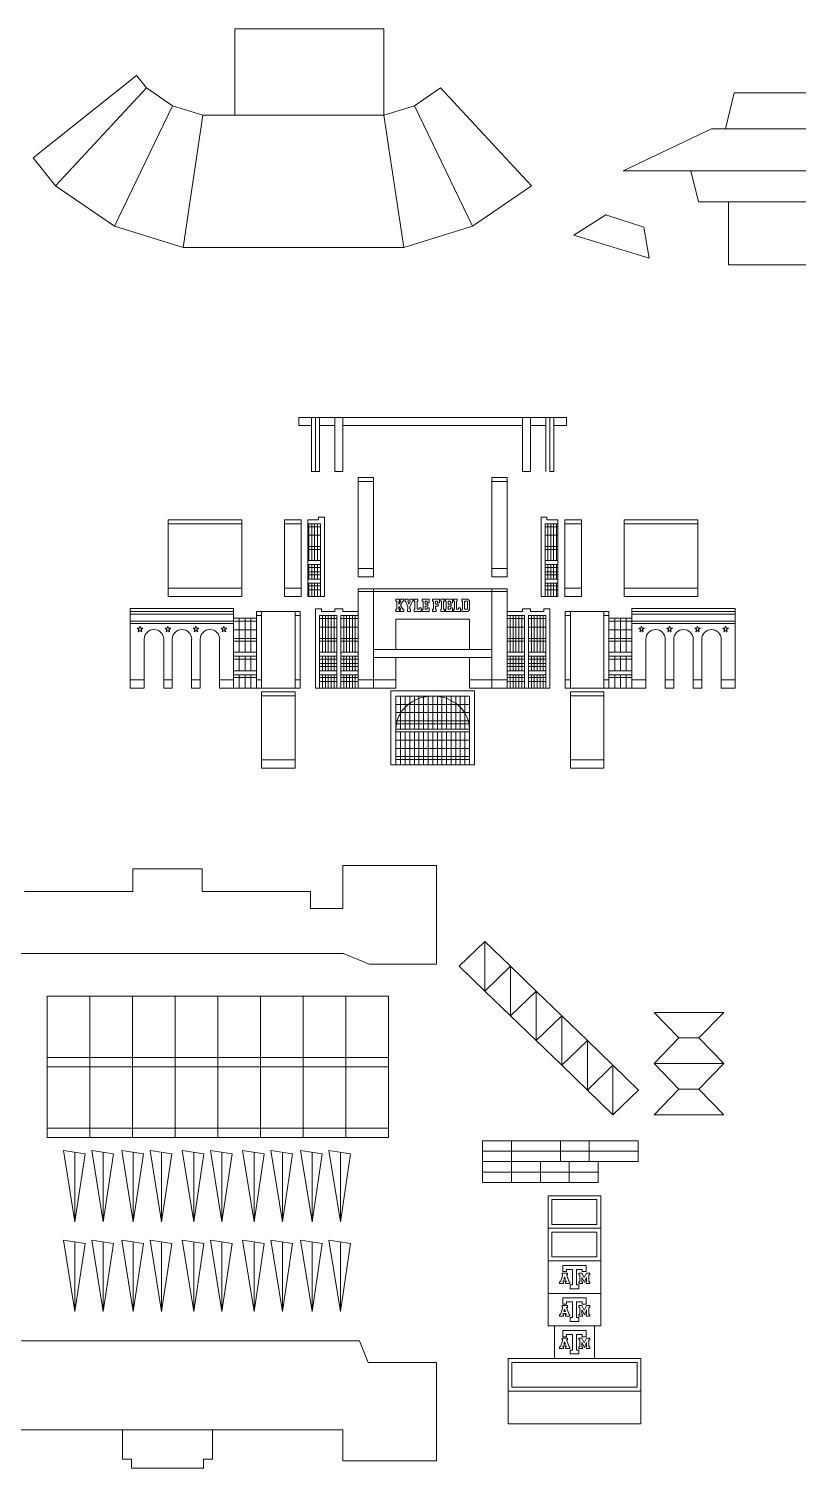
# Model space of a CAD drawing. Header units: inches. Extents: x -1530 to 385, y -443 to 699.
# Drawn here: x 97.7 to 107.73, y -33.46 to -14.7 of the extents above; entities that cross this region are included whole.
import ezdxf

# ---------------------------------------------------------------- set-up
doc = ezdxf.new("R2010")
doc.units = ezdxf.units.IN
doc.header["$LTSCALE"] = 0.5
doc.header["$MEASUREMENT"] = 0
doc.layers.add('03Cut', color=5, linetype='Continuous', lineweight=0)
doc.layers.add('04Score', color=2, linetype='Continuous', lineweight=0)

msp = doc.modelspace()

# ---------------------------------------------------------------- linework, layer by layer
at = {"layer": '03Cut'}
for p, q in [((102.327, -14.698), (100.382, -14.698)), ((100.382, -15.824), (100.382, -14.698)), ((102.327, -15.824), (102.327, -14.698)), ((99.103, -15.307), (97.753, -16.38)), ((99.231, -15.469), (99.103, -15.307)), ((99.573, -15.702), (99.231, -15.469)), ((102.723, -15.702), (103.064, -15.469)), ((103.064, -15.469), (104.252, -16.746)), ((106.892, -15.531), (106.78, -16)), ((106.892, -15.531), (110.891, -15.531)), ((99.968, -15.824), (99.573, -15.702)), ((102.327, -15.824), (102.723, -15.702)), ((99.968, -15.824), (102.327, -15.824)), ((106.594, -16), (105.447, -16.549)), ((106.594, -16), (111.003, -16)), ((98.044, -16.746), (97.753, -16.38)), ((105.447, -16.549), (111.131, -16.549)), ((106.327, -16.549), (106.427, -16.953)), ((98.816, -17.272), (98.044, -16.746)), ((103.48, -17.272), (104.252, -16.746)), ((106.427, -16.953), (111.256, -16.953)), ((106.817, -16.953), (106.817, -17.773)), ((105.22, -17.122), (104.8, -17.388)), ((105.716, -17.283), (105.22, -17.122)), ((99.708, -17.548), (98.816, -17.272)), ((102.588, -17.548), (103.48, -17.272)), ((105.782, -17.69), (104.8, -17.388)), ((105.716, -17.283), (105.782, -17.69)), ((99.708, -17.548), (102.588, -17.548)), ((106.817, -17.773), (111.265, -17.773)), ((104.707, -19.767), (101.219, -19.767)), ((101.219, -19.871), (101.219, -19.767)), ((101.219, -19.871), (101.384, -19.871)), ((101.384, -19.871), (101.384, -20.467)), ((101.488, -19.871), (101.687, -19.871)), ((101.488, -19.871), (101.488, -20.467)), ((101.687, -19.871), (101.687, -20.467)), ((101.791, -19.871), (104.134, -19.871)), ((101.791, -19.871), (101.791, -20.467)), ((104.134, -19.871), (104.134, -20.467)), ((104.238, -19.871), (104.437, -19.871)), ((104.238, -19.871), (104.238, -20.467)), ((104.437, -19.871), (104.437, -20.467)), ((104.541, -19.871), (104.707, -19.871)), ((104.541, -19.871), (104.541, -20.467)), ((104.707, -19.871), (104.707, -19.767)), ((101.384, -20.467), (101.436, -20.467)), ((101.488, -20.467), (101.436, -20.467)), ((101.791, -20.467), (101.687, -20.467)), ((101.99, -20.547), (101.99, -21.841)), ((101.99, -20.547), (102.191, -20.547)), ((102.191, -21.841), (102.191, -20.547)), ((103.734, -20.547), (103.734, -21.841)), ((103.734, -20.547), (103.935, -20.547)), ((103.935, -21.841), (103.935, -20.547)), ((104.238, -20.467), (104.134, -20.467)), ((104.541, -20.467), (104.489, -20.467)), ((99.513, -21.1), (100.475, -21.1)), ((99.513, -22.097), (99.513, -21.1)), ((100.475, -21.1), (100.475, -22.097)), ((101.032, -21.1), (101.25, -21.1)), ((101.032, -21.1), (101.032, -22.097)), ((101.25, -21.1), (101.25, -22.097)), ((101.473, -21.1), (101.333, -21.1)), ((101.333, -22.097), (101.333, -21.1)), ((101.473, -21.062), (101.473, -21.1)), ((101.473, -21.062), (101.55, -21.062)), ((101.55, -21.062), (101.55, -21.1)), ((101.55, -21.1), (101.55, -22.097)), ((104.452, -21.062), (104.375, -21.062)), ((104.375, -21.062), (104.375, -21.1)), ((104.375, -21.1), (104.375, -22.097)), ((104.452, -21.062), (104.452, -21.1)), ((104.452, -21.1), (104.592, -21.1)), ((104.592, -22.097), (104.592, -21.1)), ((104.684, -21.1), (104.902, -21.1)), ((104.684, -21.1), (104.684, -22.097)), ((104.902, -21.1), (104.902, -22.097)), ((105.456, -21.1), (106.417, -21.1)), ((105.456, -22.097), (105.456, -21.1)), ((106.417, -21.1), (106.417, -22.097)), ((101.99, -21.841), (102.191, -21.841)), ((103.734, -21.841), (103.935, -21.841)), ((100.475, -22.097), (99.513, -22.097)), ((101.25, -22.097), (101.032, -22.097)), ((101.333, -22.097), (101.55, -22.097)), ((101.99, -21.998), (101.99, -23.292)), ((103.935, -21.998), (101.99, -21.998)), ((102.191, -21.998), (102.191, -23.292)), ((103.734, -21.998), (103.734, -23.292)), ((103.935, -21.998), (103.935, -23.292)), ((104.592, -22.097), (104.375, -22.097)), ((104.902, -22.097), (104.684, -22.097)), ((106.417, -22.097), (105.456, -22.097)), ((99.021, -22.255), (99.021, -23.292)), ((99.021, -22.255), (100.366, -22.255)), ((100.366, -22.255), (100.366, -23.292)), ((100.665, -22.295), (100.665, -23.292)), ((100.665, -22.295), (101.235, -22.295)), ((101.235, -22.295), (101.235, -23.292)), ((101.436, -22.257), (101.436, -23.292)), ((101.514, -22.257), (101.436, -22.257)), ((101.514, -22.257), (101.514, -22.295)), ((101.514, -22.295), (101.687, -22.295)), ((101.687, -22.257), (101.687, -22.295)), ((101.791, -22.257), (101.687, -22.257)), ((101.791, -22.257), (101.791, -22.295)), ((101.791, -22.295), (101.99, -22.295)), ((104.134, -22.295), (103.935, -22.295)), ((104.134, -22.257), (104.134, -22.295)), ((104.134, -22.257), (104.238, -22.257)), ((104.238, -22.257), (104.238, -22.295)), ((104.411, -22.295), (104.238, -22.295)), ((104.411, -22.257), (104.411, -22.295)), ((104.411, -22.257), (104.489, -22.257)), ((104.489, -22.257), (104.489, -23.292)), ((104.69, -22.295), (104.69, -23.292)), ((105.26, -22.295), (104.69, -22.295)), ((105.26, -22.295), (105.26, -23.292)), ((105.559, -22.255), (105.559, -23.292)), ((106.904, -22.255), (105.559, -22.255)), ((106.904, -22.255), (106.904, -23.292)), ((100.366, -22.381), (100.665, -22.381)), ((102.484, -22.393), (103.442, -22.393)), ((102.484, -22.393), (102.484, -22.791)), ((103.442, -22.393), (103.442, -22.791)), ((105.559, -22.381), (105.26, -22.381)), ((99.202, -22.656), (99.202, -23.292)), ((99.456, -22.656), (99.456, -23.292)), ((99.567, -22.656), (99.567, -23.292)), ((99.82, -22.656), (99.82, -23.292)), ((99.932, -22.656), (99.932, -23.292)), ((100.185, -22.656), (100.185, -23.292)), ((105.74, -22.656), (105.74, -23.292)), ((105.993, -22.656), (105.993, -23.292)), ((106.105, -22.656), (106.105, -23.292)), ((106.358, -22.656), (106.358, -23.292)), ((106.47, -22.656), (106.47, -23.292)), ((106.723, -22.656), (106.723, -23.292)), ((102.484, -22.791), (103.442, -22.791)), ((102.484, -22.894), (102.484, -23.292)), ((103.442, -22.894), (102.484, -22.894)), ((103.442, -22.894), (103.442, -23.292)), ((99.202, -23.292), (99.021, -23.292)), ((99.567, -23.292), (99.456, -23.292)), ((99.932, -23.292), (99.82, -23.292)), ((101.235, -23.292), (100.185, -23.292)), ((100.732, -23.34), (100.732, -24.336)), ((100.732, -23.34), (101.168, -23.34)), ((101.168, -23.34), (101.168, -24.336)), ((102.484, -23.292), (101.436, -23.292)), ((102.417, -23.396), (102.417, -23.329)), ((102.417, -23.329), (103.442, -23.329)), ((102.417, -24.294), (102.417, -23.396)), ((104.489, -23.292), (103.442, -23.292)), ((103.442, -23.329), (103.509, -23.329)), ((103.509, -23.329), (103.509, -24.294)), ((105.74, -23.292), (104.69, -23.292)), ((104.757, -23.34), (104.757, -24.336)), ((105.193, -23.34), (104.757, -23.34)), ((105.193, -23.34), (105.193, -24.336)), ((106.105, -23.292), (105.993, -23.292)), ((106.47, -23.292), (106.358, -23.292)), ((106.904, -23.292), (106.723, -23.292)), ((100.732, -24.336), (101.168, -24.336)), ((102.484, -24.294), (102.417, -24.294)), ((103.442, -24.294), (102.484, -24.294)), ((103.509, -24.294), (103.442, -24.294)), ((105.193, -24.336), (104.757, -24.336)), ((99.055, -25.649), (99.956, -25.649)), ((99.055, -25.942), (99.055, -25.649)), ((99.956, -25.942), (99.956, -25.649)), ((101.792, -25.607), (103.012, -25.607)), ((101.792, -25.607), (101.792, -25.88)), ((103.012, -25.607), (103.012, -26.889)), ((101.792, -25.88), (101.792, -26.165)), ((97.642, -25.942), (99.055, -25.942)), ((99.956, -25.942), (101.369, -25.942)), ((101.369, -26.165), (101.369, -25.942)), ((101.369, -26.165), (101.792, -26.165)), ((103.308, -26.919), (103.642, -26.597)), ((103.642, -27.242), (103.642, -26.597)), ((103.976, -26.919), (103.642, -26.597)), ((97.56, -26.752), (101.451, -26.752)), ((101.451, -26.752), (101.801, -26.752)), ((102.133, -26.889), (101.801, -26.752)), ((102.7, -26.889), (102.133, -26.889)), ((102.7, -26.889), (103.012, -26.889)), ((103.642, -27.242), (103.308, -26.919)), ((103.642, -27.242), (103.976, -26.919)), ((103.976, -27.564), (103.976, -26.919)), ((104.31, -27.242), (103.976, -26.919)), ((97.939, -27.309), (97.939, -28.229)), ((97.939, -27.309), (102.387, -27.309)), ((102.387, -27.309), (102.387, -28.229)), ((103.976, -27.564), (103.642, -27.242)), ((103.976, -27.564), (104.31, -27.242)), ((104.31, -27.887), (104.31, -27.242)), ((104.644, -27.564), (104.31, -27.242)), ((104.31, -27.887), (103.976, -27.564)), ((104.31, -27.887), (104.644, -27.564)), ((104.644, -28.209), (104.644, -27.564)), ((104.978, -27.887), (104.644, -27.564)), ((105.849, -27.519), (106.755, -27.519)), ((105.849, -27.519), (106.172, -27.853)), ((106.432, -27.853), (106.755, -27.519)), ((104.644, -28.209), (104.31, -27.887)), ((104.644, -28.209), (104.978, -27.887)), ((104.978, -28.532), (104.978, -27.887)), ((105.311, -28.209), (104.978, -27.887)), ((105.849, -28.186), (106.172, -27.853)), ((106.172, -27.853), (106.432, -27.853)), ((106.432, -27.853), (106.755, -28.186)), ((97.939, -28.229), (102.387, -28.229)), ((97.939, -28.229), (97.939, -29.149)), ((102.387, -28.229), (102.387, -29.149)), ((104.978, -28.532), (104.644, -28.209)), ((104.978, -28.532), (105.311, -28.209)), ((105.311, -28.854), (105.311, -28.209)), ((105.645, -28.532), (105.311, -28.209)), ((105.849, -28.186), (106.755, -28.186)), ((105.849, -28.186), (106.172, -28.52)), ((106.432, -28.52), (106.755, -28.186)), ((105.849, -28.854), (106.172, -28.52)), ((106.172, -28.52), (106.432, -28.52)), ((106.432, -28.52), (106.755, -28.854)), ((105.311, -28.854), (104.978, -28.532)), ((105.311, -28.854), (105.645, -28.532)), ((105.849, -28.854), (106.755, -28.854)), ((97.939, -29.149), (102.387, -29.149)), ((103.989, -29.192), (103.612, -29.192)), ((103.612, -29.192), (103.612, -29.328)), ((103.989, -29.328), (103.989, -29.192)), ((104.626, -29.192), (103.989, -29.192)), ((104.626, -29.328), (104.626, -29.192)), ((105.002, -29.192), (104.626, -29.192)), ((105.002, -29.328), (105.002, -29.192)), ((105.639, -29.192), (105.002, -29.192)), ((105.639, -29.328), (105.639, -29.192)), ((98.15, -29.32), (98.434, -29.363)), ((98.3, -30.25), (98.15, -29.32)), ((98.3, -30.25), (98.434, -29.363)), ((98.52, -29.32), (98.803, -29.363)), ((98.669, -30.25), (98.52, -29.32)), ((98.669, -30.25), (98.803, -29.363)), ((98.91, -29.32), (99.193, -29.363)), ((99.06, -30.25), (98.91, -29.32)), ((99.06, -30.25), (99.193, -29.363)), ((99.279, -29.32), (99.562, -29.363)), ((99.429, -30.25), (99.279, -29.32)), ((99.429, -30.25), (99.562, -29.363)), ((99.697, -29.32), (99.98, -29.363)), ((99.847, -30.25), (99.697, -29.32)), ((99.847, -30.25), (99.98, -29.363)), ((100.066, -29.32), (100.349, -29.363)), ((100.216, -30.25), (100.066, -29.32)), ((100.216, -30.25), (100.349, -29.363)), ((100.484, -29.32), (100.767, -29.363)), ((100.634, -30.25), (100.484, -29.32)), ((100.634, -30.25), (100.767, -29.363)), ((100.853, -29.32), (101.136, -29.363)), ((101.003, -30.25), (100.853, -29.32)), ((101.003, -30.25), (101.136, -29.363)), ((101.24, -29.32), (101.523, -29.363)), ((101.39, -30.25), (101.24, -29.32)), ((101.39, -30.25), (101.523, -29.363)), ((101.609, -29.32), (101.892, -29.363)), ((101.759, -30.25), (101.609, -29.32)), ((101.759, -30.25), (101.892, -29.363)), ((103.989, -29.328), (103.612, -29.328)), ((103.612, -29.328), (103.612, -29.465)), ((104.626, -29.328), (103.989, -29.328)), ((103.989, -29.465), (103.989, -29.328)), ((105.002, -29.328), (104.626, -29.328)), ((104.626, -29.465), (104.626, -29.328)), ((105.639, -29.328), (105.002, -29.328)), ((105.002, -29.465), (105.002, -29.328)), ((105.639, -29.465), (105.639, -29.328)), ((103.989, -29.465), (103.612, -29.465)), ((103.612, -29.465), (103.612, -29.602)), ((103.989, -29.602), (103.612, -29.602)), ((103.612, -29.602), (103.612, -29.738)), ((104.626, -29.465), (103.989, -29.465)), ((103.989, -29.465), (103.989, -29.602)), ((104.366, -29.602), (103.989, -29.602)), ((103.989, -29.602), (103.989, -29.738)), ((104.366, -29.465), (104.366, -29.602)), ((104.742, -29.602), (104.366, -29.602)), ((104.366, -29.602), (104.366, -29.738)), ((105.002, -29.465), (104.626, -29.465)), ((104.742, -29.465), (104.742, -29.602)), ((105.119, -29.602), (104.742, -29.602)), ((104.742, -29.602), (104.742, -29.738)), ((105.639, -29.465), (105.002, -29.465)), ((105.119, -29.602), (105.119, -29.465)), ((105.119, -29.738), (105.119, -29.602)), ((103.989, -29.738), (103.612, -29.738)), ((104.366, -29.738), (103.989, -29.738)), ((104.742, -29.738), (104.366, -29.738)), ((105.119, -29.738), (104.742, -29.738)), ((105.153, -29.909), (104.467, -29.909)), ((104.467, -29.909), (104.467, -30.333)), ((105.153, -30.333), (105.153, -29.909)), ((105.153, -30.333), (104.467, -30.333)), ((104.467, -30.333), (104.467, -30.758)), ((105.153, -30.758), (105.153, -30.333)), ((98.15, -30.49), (98.434, -30.532)), ((98.3, -31.419), (98.15, -30.49)), ((98.3, -31.419), (98.434, -30.532)), ((98.52, -30.49), (98.803, -30.532)), ((98.669, -31.419), (98.52, -30.49)), ((98.669, -31.419), (98.803, -30.532)), ((98.91, -30.49), (99.193, -30.532)), ((99.06, -31.419), (98.91, -30.49)), ((99.06, -31.419), (99.193, -30.532)), ((99.279, -30.49), (99.562, -30.532)), ((99.429, -31.419), (99.279, -30.49)), ((99.429, -31.419), (99.562, -30.532)), ((99.697, -30.49), (99.98, -30.532)), ((99.847, -31.419), (99.697, -30.49)), ((99.847, -31.419), (99.98, -30.532)), ((100.066, -30.49), (100.349, -30.532)), ((100.216, -31.419), (100.066, -30.49)), ((100.216, -31.419), (100.349, -30.532)), ((100.484, -30.49), (100.767, -30.532)), ((100.634, -31.419), (100.484, -30.49)), ((100.634, -31.419), (100.767, -30.532)), ((100.853, -30.49), (101.136, -30.532)), ((101.003, -31.419), (100.853, -30.49)), ((101.003, -31.419), (101.136, -30.532)), ((101.24, -30.49), (101.523, -30.532)), ((101.39, -31.419), (101.24, -30.49)), ((101.39, -31.419), (101.523, -30.532)), ((101.609, -30.49), (101.892, -30.532)), ((101.759, -31.419), (101.609, -30.49)), ((101.759, -31.419), (101.892, -30.532)), ((105.153, -30.758), (104.467, -30.758)), ((104.467, -30.758), (104.467, -31.183)), ((105.153, -31.183), (105.153, -30.758)), ((105.153, -31.183), (104.467, -31.183)), ((104.467, -31.183), (104.467, -31.607)), ((105.153, -31.607), (105.153, -31.183)), ((105.153, -31.607), (104.467, -31.607)), ((104.549, -31.607), (104.549, -32.032)), ((105.072, -31.607), (105.072, -32.032)), ((97.281, -31.8), (101.73, -31.8)), ((101.73, -31.8), (102.007, -31.8)), ((102.123, -32.082), (102.007, -31.8)), ((102.7, -32.082), (102.123, -32.082)), ((102.7, -32.082), (103.012, -32.082)), ((103.012, -33.364), (103.012, -32.082)), ((105.676, -32.032), (103.944, -32.032)), ((103.944, -32.032), (103.944, -32.457)), ((105.676, -32.032), (105.676, -32.457)), ((105.676, -32.457), (103.944, -32.457)), ((103.944, -32.457), (103.944, -32.881)), ((105.676, -32.457), (105.676, -32.881)), ((101.792, -32.962), (97.219, -32.962)), ((98.92, -32.962), (98.92, -33.344)), ((100.091, -32.962), (100.091, -33.344)), ((101.792, -33.364), (101.792, -32.962)), ((105.676, -32.881), (103.944, -32.881)), ((98.92, -33.344), (99.038, -33.344)), ((99.038, -33.344), (99.038, -33.461)), ((99.973, -33.344), (99.973, -33.461)), ((100.091, -33.344), (99.973, -33.344)), ((101.792, -33.364), (103.012, -33.364)), ((99.973, -33.461), (99.038, -33.461))]:
    msp.add_line(p, q, dxfattribs=at)
for centre in [(99.329, -22.656), (99.694, -22.656), (100.059, -22.656), (105.867, -22.656), (106.231, -22.656), (106.596, -22.656)]:
    msp.add_arc(centre, 0.127, 0, 180, dxfattribs=at)
at = {"layer": '04Score'}
for p, q in [((99.231, -15.469), (98.044, -16.746)), ((99.573, -15.702), (98.816, -17.272)), ((102.723, -15.702), (103.48, -17.272)), ((99.968, -15.824), (99.708, -17.548)), ((102.327, -15.824), (102.588, -17.548)), ((101.384, -19.871), (101.384, -19.767)), ((101.436, -20.467), (101.436, -19.767)), ((101.488, -19.871), (101.488, -19.767)), ((101.687, -19.871), (101.687, -19.767)), ((101.791, -19.871), (101.791, -19.767)), ((104.134, -19.871), (104.134, -19.767)), ((104.238, -19.871), (104.238, -19.767)), ((104.437, -19.871), (104.437, -19.767)), ((104.489, -20.467), (104.489, -19.767)), ((104.541, -19.871), (104.541, -19.767)), ((102.191, -20.599), (101.99, -20.599)), ((103.935, -20.599), (103.734, -20.599)), ((99.513, -21.152), (100.475, -21.152)), ((101.032, -21.152), (101.25, -21.152)), ((101.498, -21.152), (101.333, -21.152)), ((101.498, -21.19), (101.333, -21.19)), ((101.348, -21.63), (101.348, -21.152)), ((101.386, -21.63), (101.386, -21.152)), ((101.423, -21.63), (101.423, -21.152)), ((101.461, -21.63), (101.461, -21.152)), ((101.498, -22.097), (101.498, -21.152)), ((104.427, -21.152), (104.592, -21.152)), ((104.427, -22.097), (104.427, -21.152)), ((104.427, -21.19), (104.592, -21.19)), ((104.465, -21.63), (104.465, -21.152)), ((104.502, -21.63), (104.502, -21.152)), ((104.539, -21.63), (104.539, -21.152)), ((104.577, -21.63), (104.577, -21.152)), ((104.684, -21.152), (104.902, -21.152)), ((105.456, -21.152), (106.417, -21.152)), ((101.498, -21.3), (101.333, -21.3)), ((104.427, -21.3), (104.592, -21.3)), ((101.498, -21.448), (101.333, -21.448)), ((101.498, -21.486), (101.333, -21.486)), ((104.427, -21.448), (104.592, -21.448)), ((104.427, -21.486), (104.592, -21.486)), ((101.333, -21.63), (101.498, -21.63)), ((101.498, -21.683), (101.333, -21.683)), ((101.498, -21.72), (101.333, -21.72)), ((101.348, -21.871), (101.348, -21.683)), ((101.386, -21.683), (101.386, -21.871)), ((101.423, -21.871), (101.423, -21.683)), ((101.461, -21.871), (101.461, -21.683)), ((102.191, -21.733), (101.99, -21.733)), ((103.935, -21.733), (103.734, -21.733)), ((104.592, -21.63), (104.427, -21.63)), ((104.427, -21.683), (104.592, -21.683)), ((104.427, -21.72), (104.592, -21.72)), ((104.465, -21.871), (104.465, -21.683)), ((104.502, -21.871), (104.502, -21.683)), ((104.539, -21.683), (104.539, -21.871)), ((104.577, -21.871), (104.577, -21.683)), ((101.498, -21.777), (101.333, -21.777)), ((101.498, -21.814), (101.333, -21.814)), ((101.333, -21.871), (101.498, -21.871)), ((101.498, -21.923), (101.333, -21.923)), ((101.348, -22.097), (101.348, -21.923)), ((101.386, -21.923), (101.386, -22.097)), ((101.423, -22.097), (101.423, -21.923)), ((101.461, -22.097), (101.461, -21.923)), ((104.427, -21.777), (104.592, -21.777)), ((104.427, -21.814), (104.592, -21.814)), ((104.592, -21.871), (104.427, -21.871)), ((104.427, -21.923), (104.592, -21.923)), ((104.465, -22.097), (104.465, -21.923)), ((104.502, -22.097), (104.502, -21.923)), ((104.539, -21.923), (104.539, -22.097)), ((104.577, -22.097), (104.577, -21.923)), ((99.513, -21.988), (100.475, -21.988)), ((101.032, -21.988), (101.25, -21.988)), ((101.498, -21.961), (101.333, -21.961)), ((101.498, -22.01), (101.333, -22.01)), ((103.935, -22.032), (101.99, -22.032)), ((104.427, -21.961), (104.592, -21.961)), ((104.427, -22.01), (104.592, -22.01)), ((104.684, -21.988), (104.902, -21.988)), ((105.456, -21.988), (106.417, -21.988)), ((100.366, -22.295), (99.021, -22.295)), ((100.732, -22.295), (100.732, -23.292)), ((101.168, -22.295), (101.168, -23.292)), ((104.757, -22.295), (104.757, -23.292)), ((105.193, -22.295), (105.193, -23.292)), ((106.904, -22.295), (105.559, -22.295)), ((100.366, -22.329), (99.021, -22.329)), ((100.366, -22.418), (99.021, -22.418)), ((100.366, -22.452), (99.021, -22.452)), ((100.366, -22.419), (100.665, -22.419)), ((100.441, -22.826), (100.441, -22.381)), ((100.516, -22.381), (100.516, -22.826)), ((100.59, -22.826), (100.59, -22.381)), ((100.665, -22.347), (100.732, -22.347)), ((101.168, -22.347), (101.235, -22.347)), ((101.488, -22.347), (101.713, -22.347)), ((101.488, -23.292), (101.488, -22.347)), ((101.488, -22.385), (101.713, -22.385)), ((101.488, -22.496), (101.713, -22.496)), ((101.526, -22.826), (101.526, -22.347)), ((101.563, -22.826), (101.563, -22.347)), ((101.601, -22.826), (101.601, -22.347)), ((101.638, -22.826), (101.638, -22.347)), ((101.676, -22.826), (101.676, -22.347)), ((101.713, -23.292), (101.713, -22.347)), ((101.765, -22.347), (101.99, -22.347)), ((101.765, -23.292), (101.765, -22.347)), ((101.765, -22.385), (101.99, -22.385)), ((101.765, -22.496), (101.99, -22.496)), ((101.803, -22.826), (101.803, -22.347)), ((101.84, -22.826), (101.84, -22.347)), ((101.878, -22.826), (101.878, -22.347)), ((101.915, -22.826), (101.915, -22.347)), ((101.952, -22.826), (101.952, -22.347)), ((104.16, -22.347), (103.935, -22.347)), ((104.16, -22.385), (103.935, -22.385)), ((104.16, -22.496), (103.935, -22.496)), ((103.973, -22.826), (103.973, -22.347)), ((104.01, -22.826), (104.01, -22.347)), ((104.048, -22.826), (104.048, -22.347)), ((104.085, -22.826), (104.085, -22.347)), ((104.123, -22.826), (104.123, -22.347)), ((104.16, -23.292), (104.16, -22.347)), ((104.437, -22.347), (104.212, -22.347)), ((104.212, -23.292), (104.212, -22.347)), ((104.437, -22.385), (104.212, -22.385)), ((104.437, -22.496), (104.212, -22.496)), ((104.25, -22.826), (104.25, -22.347)), ((104.287, -22.826), (104.287, -22.347)), ((104.325, -22.826), (104.325, -22.347)), ((104.362, -22.826), (104.362, -22.347)), ((104.4, -22.826), (104.4, -22.347)), ((104.437, -23.292), (104.437, -22.347)), ((104.757, -22.347), (104.69, -22.347)), ((105.26, -22.347), (105.193, -22.347)), ((105.559, -22.419), (105.26, -22.419)), ((105.335, -22.826), (105.335, -22.381)), ((105.41, -22.381), (105.41, -22.826)), ((105.484, -22.826), (105.484, -22.381)), ((106.904, -22.329), (105.559, -22.329)), ((106.904, -22.418), (105.559, -22.418)), ((106.904, -22.452), (105.559, -22.452)), ((100.366, -22.531), (100.665, -22.531)), ((100.366, -22.644), (100.665, -22.644)), ((100.366, -22.681), (100.665, -22.681)), ((101.488, -22.644), (101.713, -22.644)), ((101.488, -22.681), (101.713, -22.681)), ((101.765, -22.644), (101.99, -22.644)), ((101.765, -22.681), (101.99, -22.681)), ((104.16, -22.644), (103.935, -22.644)), ((104.16, -22.681), (103.935, -22.681)), ((104.437, -22.644), (104.212, -22.644)), ((104.437, -22.681), (104.212, -22.681)), ((105.559, -22.531), (105.26, -22.531)), ((105.559, -22.644), (105.26, -22.644)), ((105.559, -22.681), (105.26, -22.681)), ((100.665, -22.826), (100.366, -22.826)), ((100.366, -22.878), (100.665, -22.878)), ((100.441, -23.067), (100.441, -22.878)), ((100.516, -22.878), (100.516, -23.067)), ((100.59, -23.067), (100.59, -22.878)), ((101.713, -22.826), (101.488, -22.826)), ((101.488, -22.878), (101.713, -22.878)), ((101.526, -23.067), (101.526, -22.878)), ((101.563, -23.067), (101.563, -22.878)), ((101.601, -22.878), (101.601, -23.067)), ((101.638, -23.067), (101.638, -22.878)), ((101.676, -23.067), (101.676, -22.878)), ((101.99, -22.826), (101.765, -22.826)), ((101.765, -22.878), (101.99, -22.878)), ((101.803, -23.067), (101.803, -22.878)), ((101.84, -23.067), (101.84, -22.878)), ((101.878, -22.878), (101.878, -23.067)), ((101.915, -23.067), (101.915, -22.878)), ((101.952, -23.067), (101.952, -22.878)), ((102.191, -22.791), (102.484, -22.791)), ((103.442, -22.791), (103.734, -22.791)), ((103.935, -22.826), (104.16, -22.826)), ((104.16, -22.878), (103.935, -22.878)), ((103.973, -23.067), (103.973, -22.878)), ((104.01, -23.067), (104.01, -22.878)), ((104.048, -22.878), (104.048, -23.067)), ((104.085, -23.067), (104.085, -22.878)), ((104.123, -23.067), (104.123, -22.878)), ((104.212, -22.826), (104.437, -22.826)), ((104.437, -22.878), (104.212, -22.878)), ((104.25, -23.067), (104.25, -22.878)), ((104.287, -23.067), (104.287, -22.878)), ((104.325, -22.878), (104.325, -23.067)), ((104.362, -23.067), (104.362, -22.878)), ((104.4, -23.067), (104.4, -22.878)), ((105.26, -22.826), (105.559, -22.826)), ((105.559, -22.878), (105.26, -22.878)), ((105.335, -23.067), (105.335, -22.878)), ((105.41, -22.878), (105.41, -23.067)), ((105.484, -23.067), (105.484, -22.878)), ((100.366, -22.916), (100.665, -22.916)), ((100.665, -23.067), (100.366, -23.067)), ((101.488, -22.916), (101.713, -22.916)), ((101.488, -22.972), (101.713, -22.972)), ((101.488, -23.01), (101.713, -23.01)), ((101.713, -23.067), (101.488, -23.067)), ((101.765, -22.916), (101.99, -22.916)), ((101.765, -22.972), (101.99, -22.972)), ((101.765, -23.01), (101.99, -23.01)), ((101.99, -23.067), (101.765, -23.067)), ((102.191, -22.894), (102.484, -22.894)), ((103.442, -22.894), (103.734, -22.894)), ((104.16, -22.916), (103.935, -22.916)), ((104.16, -22.972), (103.935, -22.972)), ((104.16, -23.01), (103.935, -23.01)), ((103.935, -23.067), (104.16, -23.067)), ((104.437, -22.916), (104.212, -22.916)), ((104.437, -22.972), (104.212, -22.972)), ((104.437, -23.01), (104.212, -23.01)), ((104.212, -23.067), (104.437, -23.067)), ((105.559, -22.916), (105.26, -22.916)), ((105.26, -23.067), (105.559, -23.067)), ((99.021, -23.184), (99.202, -23.184)), ((99.456, -23.184), (99.567, -23.184)), ((99.82, -23.184), (99.932, -23.184)), ((100.185, -23.184), (100.366, -23.184)), ((100.366, -23.119), (100.665, -23.119)), ((100.366, -23.156), (100.665, -23.156)), ((100.441, -23.292), (100.441, -23.119)), ((100.516, -23.119), (100.516, -23.292)), ((100.59, -23.292), (100.59, -23.119)), ((100.665, -23.184), (100.732, -23.184)), ((101.168, -23.184), (101.235, -23.184)), ((101.488, -23.119), (101.713, -23.119)), ((101.488, -23.156), (101.713, -23.156)), ((101.488, -23.205), (101.713, -23.205)), ((101.526, -23.292), (101.526, -23.119)), ((101.563, -23.292), (101.563, -23.119)), ((101.601, -23.119), (101.601, -23.292)), ((101.638, -23.292), (101.638, -23.119)), ((101.676, -23.292), (101.676, -23.119)), ((101.765, -23.119), (101.99, -23.119)), ((101.765, -23.156), (101.99, -23.156)), ((101.765, -23.205), (101.99, -23.205)), ((101.803, -23.292), (101.803, -23.119)), ((101.84, -23.292), (101.84, -23.119)), ((101.878, -23.119), (101.878, -23.292)), ((101.915, -23.292), (101.915, -23.119)), ((101.952, -23.292), (101.952, -23.119)), ((102.191, -23.184), (101.99, -23.184)), ((102.191, -23.184), (102.484, -23.184)), ((103.442, -23.184), (103.734, -23.184)), ((103.734, -23.184), (103.935, -23.184)), ((104.16, -23.119), (103.935, -23.119)), ((104.16, -23.156), (103.935, -23.156)), ((104.16, -23.205), (103.935, -23.205)), ((103.973, -23.292), (103.973, -23.119)), ((104.01, -23.292), (104.01, -23.119)), ((104.048, -23.119), (104.048, -23.292)), ((104.085, -23.292), (104.085, -23.119)), ((104.123, -23.292), (104.123, -23.119)), ((104.437, -23.119), (104.212, -23.119)), ((104.437, -23.156), (104.212, -23.156)), ((104.437, -23.205), (104.212, -23.205)), ((104.25, -23.292), (104.25, -23.119)), ((104.287, -23.292), (104.287, -23.119)), ((104.325, -23.119), (104.325, -23.292)), ((104.362, -23.292), (104.362, -23.119)), ((104.4, -23.292), (104.4, -23.119)), ((104.757, -23.184), (104.69, -23.184)), ((105.26, -23.184), (105.193, -23.184)), ((105.559, -23.119), (105.26, -23.119)), ((105.559, -23.156), (105.26, -23.156)), ((105.335, -23.292), (105.335, -23.119)), ((105.41, -23.119), (105.41, -23.292)), ((105.484, -23.292), (105.484, -23.119)), ((105.559, -23.184), (105.74, -23.184)), ((105.993, -23.184), (106.105, -23.184)), ((106.358, -23.184), (106.47, -23.184)), ((106.723, -23.184), (106.904, -23.184)), ((100.732, -23.392), (101.168, -23.392)), ((102.484, -23.396), (103.442, -23.396)), ((102.484, -23.396), (102.484, -23.828)), ((102.544, -23.828), (102.544, -23.396)), ((102.604, -23.828), (102.604, -23.396)), ((102.663, -23.828), (102.663, -23.396)), ((102.723, -23.828), (102.723, -23.396)), ((102.723, -23.828), (102.723, -23.454)), ((102.783, -23.828), (102.783, -23.396)), ((102.843, -23.828), (102.843, -23.396)), ((102.903, -23.828), (102.903, -23.396)), ((102.963, -23.396), (102.963, -23.828)), ((103.023, -23.828), (103.023, -23.396)), ((103.082, -23.828), (103.082, -23.396)), ((103.142, -23.828), (103.142, -23.396)), ((103.202, -23.828), (103.202, -23.396)), ((103.202, -23.828), (103.202, -23.454)), ((103.262, -23.828), (103.262, -23.396)), ((103.322, -23.828), (103.322, -23.396)), ((103.382, -23.828), (103.382, -23.396)), ((103.442, -23.396), (103.442, -23.828)), ((105.193, -23.392), (104.757, -23.392)), ((102.484, -23.504), (103.442, -23.504)), ((102.484, -23.612), (103.442, -23.612)), ((102.484, -23.72), (103.442, -23.72)), ((102.484, -23.758), (103.442, -23.758)), ((103.442, -23.828), (102.484, -23.828)), ((102.484, -23.862), (102.484, -23.828)), ((103.442, -23.862), (103.442, -23.828)), ((102.484, -23.862), (102.484, -24.294)), ((103.442, -23.862), (102.484, -23.862)), ((102.484, -23.97), (103.442, -23.97)), ((102.544, -24.294), (102.544, -23.862)), ((102.604, -24.294), (102.604, -23.862)), ((102.663, -24.294), (102.663, -23.862)), ((102.723, -24.294), (102.723, -23.862)), ((102.783, -24.294), (102.783, -23.862)), ((102.843, -24.294), (102.843, -23.862)), ((102.903, -24.294), (102.903, -23.862)), ((102.963, -23.862), (102.963, -24.294)), ((103.023, -24.294), (103.023, -23.862)), ((103.082, -24.294), (103.082, -23.862)), ((103.142, -24.294), (103.142, -23.862)), ((103.202, -24.294), (103.202, -23.862)), ((103.262, -24.294), (103.262, -23.862)), ((103.322, -24.294), (103.322, -23.862)), ((103.382, -24.294), (103.382, -23.862)), ((103.442, -23.862), (103.442, -24.294)), ((102.484, -24.078), (103.442, -24.078)), ((102.484, -24.186), (103.442, -24.186)), ((100.732, -24.228), (101.168, -24.228)), ((102.484, -24.224), (103.442, -24.224)), ((105.193, -24.228), (104.757, -24.228)), ((98.495, -28.229), (98.495, -27.309)), ((99.051, -28.229), (99.051, -27.309)), ((99.607, -28.229), (99.607, -27.309)), ((100.163, -28.229), (100.163, -27.309)), ((100.719, -28.229), (100.719, -27.309)), ((101.275, -28.229), (101.275, -27.309)), ((101.831, -28.229), (101.831, -27.309)), ((97.939, -28.109), (102.387, -28.109)), ((98.495, -29.149), (98.495, -28.229)), ((99.051, -29.149), (99.051, -28.229)), ((99.607, -29.149), (99.607, -28.229)), ((100.163, -29.149), (100.163, -28.229)), ((100.719, -29.149), (100.719, -28.229)), ((101.275, -29.149), (101.275, -28.229)), ((101.831, -29.149), (101.831, -28.229)), ((97.939, -29.029), (102.387, -29.029)), ((98.3, -30.25), (98.3, -29.343)), ((98.669, -30.25), (98.669, -29.343)), ((99.06, -30.25), (99.06, -29.343)), ((99.429, -30.25), (99.429, -29.343)), ((99.847, -30.25), (99.847, -29.343)), ((100.216, -30.25), (100.216, -29.343)), ((100.634, -30.25), (100.634, -29.343)), ((101.003, -30.25), (101.003, -29.343)), ((101.39, -30.25), (101.39, -29.343)), ((101.759, -30.25), (101.759, -29.343)), ((105.103, -29.959), (104.517, -29.959)), ((104.517, -29.959), (104.517, -30.283)), ((105.103, -30.283), (105.103, -29.959)), ((105.103, -30.283), (104.517, -30.283)), ((105.103, -30.384), (104.517, -30.384)), ((104.517, -30.384), (104.517, -30.708)), ((105.103, -30.708), (105.103, -30.384)), ((98.3, -31.419), (98.3, -30.512)), ((98.669, -31.419), (98.669, -30.512)), ((99.06, -31.419), (99.06, -30.512)), ((99.429, -31.419), (99.429, -30.512)), ((99.847, -31.419), (99.847, -30.512)), ((100.216, -31.419), (100.216, -30.512)), ((100.634, -31.419), (100.634, -30.512)), ((101.003, -31.419), (101.003, -30.512)), ((101.39, -31.419), (101.39, -30.512)), ((101.759, -31.419), (101.759, -30.512)), ((105.103, -30.708), (104.517, -30.708)), ((104.906, -30.99), (104.906, -30.974)), ((104.906, -31.415), (104.906, -31.399)), ((104.906, -31.84), (104.906, -31.823)), ((105.626, -32.082), (103.995, -32.082)), ((103.995, -32.082), (103.995, -32.406)), ((105.626, -32.406), (105.626, -32.082)), ((105.626, -32.406), (103.995, -32.406))]:
    msp.add_line(p, q, dxfattribs=at)
at = {"layer": '04Score', "color": 2, "lineweight": 0}
for p, q in [((104.658, -30.94), (104.626, -31.031)), ((104.648, -30.94), (104.648, -30.918)), ((104.648, -30.918), (104.718, -30.918)), ((104.658, -30.94), (104.648, -30.94)), ((104.963, -30.818), (104.658, -30.818)), ((104.658, -30.818), (104.658, -30.897)), ((104.658, -30.897), (104.708, -30.897)), ((104.708, -30.897), (104.708, -30.869)), ((104.708, -30.869), (104.785, -30.869)), ((104.739, -31.031), (104.708, -30.94)), ((104.739, -31.031), (104.708, -30.94)), ((104.708, -30.94), (104.718, -30.94)), ((104.718, -30.918), (104.718, -30.94)), ((104.785, -30.869), (104.785, -31.072)), ((104.836, -31.072), (104.836, -30.869)), ((104.836, -30.869), (104.912, -30.869)), ((104.908, -30.918), (104.865, -30.918)), ((104.865, -30.918), (104.865, -30.94)), ((104.865, -30.94), (104.878, -30.94)), ((104.878, -30.94), (104.878, -31.031)), ((104.937, -30.975), (104.908, -30.918)), ((104.912, -30.897), (104.912, -30.869)), ((104.963, -30.897), (104.912, -30.897)), ((104.966, -30.918), (104.937, -30.975)), ((104.963, -30.818), (104.963, -30.897)), ((105.01, -30.918), (104.966, -30.918)), ((104.997, -31.031), (104.997, -30.94)), ((104.997, -30.94), (105.01, -30.94)), ((105.01, -30.94), (105.01, -30.918)), ((104.626, -31.031), (104.613, -31.031)), ((104.613, -31.031), (104.613, -31.054)), ((104.613, -31.054), (104.669, -31.054)), ((104.66, -31.031), (104.664, -31.018)), ((104.669, -31.031), (104.66, -31.031)), ((104.664, -31.018), (104.7, -31.018)), ((104.669, -31.054), (104.669, -31.031)), ((104.672, -30.996), (104.682, -30.966)), ((104.692, -30.996), (104.672, -30.996)), ((104.692, -30.996), (104.672, -30.996)), ((104.682, -30.966), (104.692, -30.996)), ((104.682, -30.966), (104.692, -30.996)), ((104.704, -31.031), (104.694, -31.031)), ((104.694, -31.031), (104.694, -31.054)), ((104.704, -31.031), (104.694, -31.031)), ((104.694, -31.031), (104.694, -31.054)), ((104.694, -31.054), (104.751, -31.054)), ((104.694, -31.054), (104.751, -31.054)), ((104.7, -31.018), (104.704, -31.031)), ((104.7, -31.018), (104.704, -31.031)), ((104.751, -31.031), (104.739, -31.031)), ((104.751, -31.031), (104.739, -31.031)), ((104.751, -31.054), (104.751, -31.031)), ((104.751, -31.054), (104.751, -31.031)), ((104.785, -31.072), (104.752, -31.072)), ((104.752, -31.123), (104.752, -31.072)), ((104.752, -31.123), (104.868, -31.123)), ((104.868, -31.072), (104.836, -31.072)), ((104.878, -31.031), (104.865, -31.031)), ((104.865, -31.031), (104.865, -31.054)), ((104.865, -31.054), (104.916, -31.054)), ((104.868, -31.123), (104.868, -31.072)), ((104.906, -30.974), (104.939, -31.037)), ((104.906, -31.031), (104.906, -30.99)), ((104.916, -31.031), (104.906, -31.031)), ((104.916, -31.054), (104.916, -31.031)), ((104.939, -31.037), (104.969, -30.974)), ((104.969, -31.031), (104.961, -31.031)), ((104.961, -31.031), (104.961, -31.054)), ((104.961, -31.054), (105.01, -31.054)), ((104.969, -30.974), (104.969, -31.031)), ((105.01, -31.031), (104.997, -31.031)), ((105.01, -31.054), (105.01, -31.031)), ((104.963, -31.242), (104.658, -31.242)), ((104.658, -31.242), (104.658, -31.322)), ((104.658, -31.322), (104.708, -31.322)), ((104.708, -31.322), (104.708, -31.294)), ((104.708, -31.294), (104.785, -31.294)), ((104.785, -31.294), (104.785, -31.497)), ((104.836, -31.497), (104.836, -31.294)), ((104.836, -31.294), (104.912, -31.294)), ((104.912, -31.322), (104.912, -31.294)), ((104.963, -31.322), (104.912, -31.322)), ((104.963, -31.242), (104.963, -31.322)), ((104.626, -31.456), (104.613, -31.456)), ((104.613, -31.456), (104.613, -31.479)), ((104.613, -31.479), (104.669, -31.479)), ((104.658, -31.365), (104.626, -31.456)), ((104.648, -31.365), (104.648, -31.342)), ((104.648, -31.342), (104.718, -31.342)), ((104.658, -31.365), (104.648, -31.365)), ((104.66, -31.456), (104.664, -31.443)), ((104.669, -31.456), (104.66, -31.456)), ((104.664, -31.443), (104.7, -31.443)), ((104.669, -31.479), (104.669, -31.456)), ((104.672, -31.42), (104.682, -31.39)), ((104.692, -31.42), (104.672, -31.42)), ((104.692, -31.42), (104.672, -31.42)), ((104.682, -31.39), (104.692, -31.42)), ((104.682, -31.39), (104.692, -31.42)), ((104.704, -31.456), (104.694, -31.456)), ((104.694, -31.456), (104.694, -31.479)), ((104.704, -31.456), (104.694, -31.456)), ((104.694, -31.456), (104.694, -31.479)), ((104.694, -31.479), (104.751, -31.479)), ((104.694, -31.479), (104.751, -31.479)), ((104.7, -31.443), (104.704, -31.456)), ((104.7, -31.443), (104.704, -31.456)), ((104.739, -31.456), (104.708, -31.365)), ((104.739, -31.456), (104.708, -31.365)), ((104.708, -31.365), (104.718, -31.365)), ((104.718, -31.342), (104.718, -31.365)), ((104.751, -31.456), (104.739, -31.456)), ((104.751, -31.456), (104.739, -31.456)), ((104.751, -31.479), (104.751, -31.456)), ((104.751, -31.479), (104.751, -31.456)), ((104.785, -31.497), (104.752, -31.497)), ((104.752, -31.548), (104.752, -31.497)), ((104.868, -31.497), (104.836, -31.497)), ((104.908, -31.342), (104.865, -31.342)), ((104.865, -31.342), (104.865, -31.365)), ((104.865, -31.365), (104.878, -31.365)), ((104.878, -31.456), (104.865, -31.456)), ((104.865, -31.456), (104.865, -31.479)), ((104.865, -31.479), (104.916, -31.479)), ((104.868, -31.548), (104.868, -31.497)), ((104.878, -31.365), (104.878, -31.456)), ((104.906, -31.399), (104.939, -31.462)), ((104.906, -31.456), (104.906, -31.415)), ((104.916, -31.456), (104.906, -31.456)), ((104.937, -31.4), (104.908, -31.342)), ((104.916, -31.479), (104.916, -31.456)), ((104.966, -31.342), (104.937, -31.4)), ((104.939, -31.462), (104.969, -31.399)), ((104.969, -31.456), (104.961, -31.456)), ((104.961, -31.456), (104.961, -31.479)), ((104.961, -31.479), (105.01, -31.479)), ((105.01, -31.342), (104.966, -31.342)), ((104.969, -31.399), (104.969, -31.456)), ((104.997, -31.456), (104.997, -31.365)), ((104.997, -31.365), (105.01, -31.365)), ((105.01, -31.456), (104.997, -31.456)), ((105.01, -31.365), (105.01, -31.342)), ((105.01, -31.479), (105.01, -31.456)), ((104.963, -31.667), (104.658, -31.667)), ((104.658, -31.667), (104.658, -31.747)), ((104.752, -31.548), (104.868, -31.548)), ((104.963, -31.667), (104.963, -31.747)), ((104.626, -31.881), (104.613, -31.881)), ((104.613, -31.881), (104.613, -31.903)), ((104.658, -31.79), (104.626, -31.881)), ((104.648, -31.79), (104.648, -31.767)), ((104.648, -31.767), (104.718, -31.767)), ((104.658, -31.79), (104.648, -31.79)), ((104.658, -31.747), (104.708, -31.747)), ((104.66, -31.881), (104.664, -31.868)), ((104.669, -31.881), (104.66, -31.881)), ((104.664, -31.868), (104.7, -31.868)), ((104.669, -31.903), (104.669, -31.881)), ((104.672, -31.845), (104.682, -31.815)), ((104.692, -31.845), (104.672, -31.845)), ((104.692, -31.845), (104.672, -31.845)), ((104.682, -31.815), (104.692, -31.845)), ((104.682, -31.815), (104.692, -31.845)), ((104.704, -31.881), (104.694, -31.881)), ((104.694, -31.881), (104.694, -31.903)), ((104.704, -31.881), (104.694, -31.881)), ((104.694, -31.881), (104.694, -31.903)), ((104.7, -31.868), (104.704, -31.881)), ((104.7, -31.868), (104.704, -31.881)), ((104.708, -31.747), (104.708, -31.718)), ((104.708, -31.718), (104.785, -31.718)), ((104.739, -31.881), (104.708, -31.79)), ((104.739, -31.881), (104.708, -31.79)), ((104.708, -31.79), (104.718, -31.79)), ((104.718, -31.767), (104.718, -31.79)), ((104.751, -31.881), (104.739, -31.881)), ((104.751, -31.881), (104.739, -31.881)), ((104.751, -31.903), (104.751, -31.881)), ((104.751, -31.903), (104.751, -31.881)), ((104.785, -31.718), (104.785, -31.922)), ((104.836, -31.922), (104.836, -31.718)), ((104.836, -31.718), (104.912, -31.718)), ((104.908, -31.767), (104.865, -31.767)), ((104.865, -31.767), (104.865, -31.79)), ((104.865, -31.79), (104.878, -31.79)), ((104.878, -31.881), (104.865, -31.881)), ((104.865, -31.881), (104.865, -31.903)), ((104.878, -31.79), (104.878, -31.881)), ((104.906, -31.823), (104.939, -31.886)), ((104.906, -31.881), (104.906, -31.84)), ((104.916, -31.881), (104.906, -31.881)), ((104.937, -31.825), (104.908, -31.767)), ((104.912, -31.747), (104.912, -31.718)), ((104.963, -31.747), (104.912, -31.747)), ((104.916, -31.903), (104.916, -31.881)), ((104.966, -31.767), (104.937, -31.825)), ((104.939, -31.886), (104.969, -31.823)), ((104.969, -31.881), (104.961, -31.881)), ((104.961, -31.881), (104.961, -31.903)), ((105.01, -31.767), (104.966, -31.767)), ((104.969, -31.823), (104.969, -31.881)), ((104.997, -31.881), (104.997, -31.79)), ((104.997, -31.79), (105.01, -31.79)), ((105.01, -31.881), (104.997, -31.881)), ((105.01, -31.79), (105.01, -31.767)), ((105.01, -31.903), (105.01, -31.881)), ((104.613, -31.903), (104.669, -31.903)), ((104.694, -31.903), (104.751, -31.903)), ((104.694, -31.903), (104.751, -31.903)), ((104.785, -31.922), (104.752, -31.922)), ((104.752, -31.972), (104.752, -31.922)), ((104.752, -31.972), (104.868, -31.972)), ((104.868, -31.922), (104.836, -31.922)), ((104.865, -31.903), (104.916, -31.903)), ((104.868, -31.972), (104.868, -31.922)), ((104.961, -31.903), (105.01, -31.903))]:
    msp.add_line(p, q, dxfattribs=at)
for points in [[(102.531, -22.133), (102.484, -22.133), (102.484, -22.159), (102.494, -22.159), (102.494, -22.265), (102.484, -22.265), (102.484, -22.292), (102.531, -22.292), (102.531, -22.265), (102.521, -22.265), (102.521, -22.227)], [(102.521, -22.198), (102.521, -22.159), (102.531, -22.159), (102.531, -22.133)], [(102.588, -22.133), (102.54, -22.133), (102.54, -22.159), (102.545, -22.159), (102.521, -22.198)], [(102.543, -22.212), (102.575, -22.159), (102.588, -22.159), (102.588, -22.133)], [(102.643, -22.133), (102.603, -22.133), (102.603, -22.159), (102.61, -22.159), (102.639, -22.233)], [(102.639, -22.233), (102.639, -22.265), (102.632, -22.265), (102.632, -22.292), (102.674, -22.292), (102.674, -22.265), (102.666, -22.265), (102.666, -22.233), (102.697, -22.159), (102.706, -22.159), (102.706, -22.133)], [(102.653, -22.2), (102.637, -22.159), (102.643, -22.159), (102.643, -22.133)], [(102.706, -22.133), (102.665, -22.133), (102.665, -22.159), (102.67, -22.159), (102.653, -22.2)], [(102.768, -22.133), (102.721, -22.133), (102.721, -22.159), (102.73, -22.159), (102.73, -22.265)], [(102.758, -22.265), (102.758, -22.159), (102.768, -22.159), (102.768, -22.133)], [(102.917, -22.133), (102.826, -22.133), (102.826, -22.159), (102.836, -22.159)], [(102.863, -22.159), (102.89, -22.159), (102.89, -22.18), (102.917, -22.18), (102.917, -22.133)], [(103.052, -22.133), (102.961, -22.133), (102.961, -22.159), (102.971, -22.159)], [(102.999, -22.159), (103.025, -22.159), (103.025, -22.18), (103.052, -22.18), (103.052, -22.133)], [(103.22, -22.133), (103.129, -22.133), (103.129, -22.159), (103.139, -22.159)], [(103.166, -22.159), (103.193, -22.159), (103.193, -22.18), (103.22, -22.18), (103.22, -22.133)], [(103.282, -22.133), (103.235, -22.133), (103.235, -22.159), (103.245, -22.159), (103.245, -22.265)], [(103.272, -22.265), (103.272, -22.159), (103.282, -22.159), (103.282, -22.133)], [(103.35, -22.265), (103.34, -22.265), (103.34, -22.292), (103.421, -22.292), (103.442, -22.272), (103.442, -22.153), (103.421, -22.133)], [(103.421, -22.133), (103.34, -22.133), (103.34, -22.159), (103.35, -22.159)], [(102.521, -22.227), (102.545, -22.265), (102.54, -22.265), (102.54, -22.292), (102.588, -22.292), (102.588, -22.265), (102.575, -22.265), (102.543, -22.212)], [(102.521, -22.227), (102.545, -22.265), (102.54, -22.265), (102.54, -22.292), (102.588, -22.292), (102.588, -22.265), (102.575, -22.265), (102.543, -22.212)], [(102.73, -22.265), (102.721, -22.265), (102.721, -22.292), (102.811, -22.292), (102.811, -22.244)], [(102.811, -22.244), (102.785, -22.244), (102.785, -22.265), (102.758, -22.265)], [(102.836, -22.265), (102.826, -22.265), (102.826, -22.292), (102.917, -22.292), (102.917, -22.244)], [(102.836, -22.159), (102.836, -22.265)], [(102.863, -22.265), (102.863, -22.226), (102.898, -22.226), (102.898, -22.199), (102.863, -22.199), (102.863, -22.159), (102.89, -22.159), (102.863, -22.159)], [(102.917, -22.244), (102.89, -22.244), (102.89, -22.265), (102.863, -22.265)], [(102.971, -22.159), (102.971, -22.265), (102.961, -22.265), (102.961, -22.292), (103.009, -22.292), (103.009, -22.265), (102.999, -22.265), (102.999, -22.226), (103.033, -22.226), (103.033, -22.199), (102.999, -22.199), (102.999, -22.159), (103.025, -22.159)], [(103.139, -22.265), (103.129, -22.265), (103.129, -22.292), (103.22, -22.292), (103.22, -22.244)], [(103.139, -22.159), (103.139, -22.265)], [(103.166, -22.265), (103.166, -22.226), (103.201, -22.226), (103.201, -22.199), (103.166, -22.199), (103.166, -22.159), (103.193, -22.159)], [(103.22, -22.244), (103.193, -22.244), (103.193, -22.265), (103.166, -22.265)], [(103.245, -22.265), (103.235, -22.265), (103.235, -22.292), (103.325, -22.292), (103.325, -22.244)], [(103.325, -22.244), (103.299, -22.244), (103.299, -22.265), (103.272, -22.265)], [(103.35, -22.159), (103.35, -22.265)], [(103.377, -22.265), (103.377, -22.159), (103.415, -22.159)], [(103.415, -22.159), (103.415, -22.265), (103.377, -22.265)]]:
    msp.add_lwpolyline(points, dxfattribs=at)
msp.add_lwpolyline([(103.114, -22.133), (103.067, -22.133), (103.067, -22.159), (103.077, -22.159), (103.077, -22.265), (103.067, -22.265), (103.067, -22.292), (103.114, -22.292), (103.114, -22.265), (103.104, -22.265), (103.104, -22.159), (103.114, -22.159)], close=True, dxfattribs=at)
at = {"layer": '04Score'}
for points in [[(99.147, -22.487), (99.155, -22.513), (99.184, -22.513), (99.161, -22.53), (99.17, -22.557), (99.147, -22.54), (99.124, -22.557), (99.133, -22.53), (99.11, -22.513), (99.138, -22.513)], [(99.511, -22.487), (99.503, -22.513), (99.474, -22.513), (99.497, -22.53), (99.489, -22.557), (99.511, -22.54), (99.534, -22.557), (99.526, -22.53), (99.548, -22.513), (99.52, -22.513)], [(99.876, -22.487), (99.868, -22.513), (99.839, -22.513), (99.862, -22.53), (99.853, -22.557), (99.876, -22.54), (99.899, -22.557), (99.89, -22.53), (99.913, -22.513), (99.885, -22.513)], [(100.241, -22.487), (100.232, -22.513), (100.204, -22.513), (100.227, -22.53), (100.218, -22.557), (100.241, -22.54), (100.264, -22.557), (100.255, -22.53), (100.278, -22.513), (100.25, -22.513)], [(105.684, -22.487), (105.693, -22.513), (105.721, -22.513), (105.698, -22.53), (105.707, -22.557), (105.684, -22.54), (105.661, -22.557), (105.67, -22.53), (105.647, -22.513), (105.675, -22.513)], [(106.049, -22.487), (106.04, -22.513), (106.012, -22.513), (106.035, -22.53), (106.026, -22.557), (106.049, -22.54), (106.072, -22.557), (106.063, -22.53), (106.086, -22.513), (106.058, -22.513)], [(106.414, -22.487), (106.405, -22.513), (106.377, -22.513), (106.4, -22.53), (106.391, -22.557), (106.414, -22.54), (106.437, -22.557), (106.428, -22.53), (106.451, -22.513), (106.423, -22.513)], [(106.779, -22.487), (106.77, -22.513), (106.742, -22.513), (106.765, -22.53), (106.756, -22.557), (106.779, -22.54), (106.802, -22.557), (106.793, -22.53), (106.816, -22.513), (106.787, -22.513)]]:
    msp.add_lwpolyline(points, close=True, dxfattribs=at)
msp.add_ellipse((102.963, -23.828), major_axis=(-0.479, 0), ratio=0.903308, start_param=3.141593, end_param=6.283185, dxfattribs=at)

doc.saveas('drawing.dxf')
